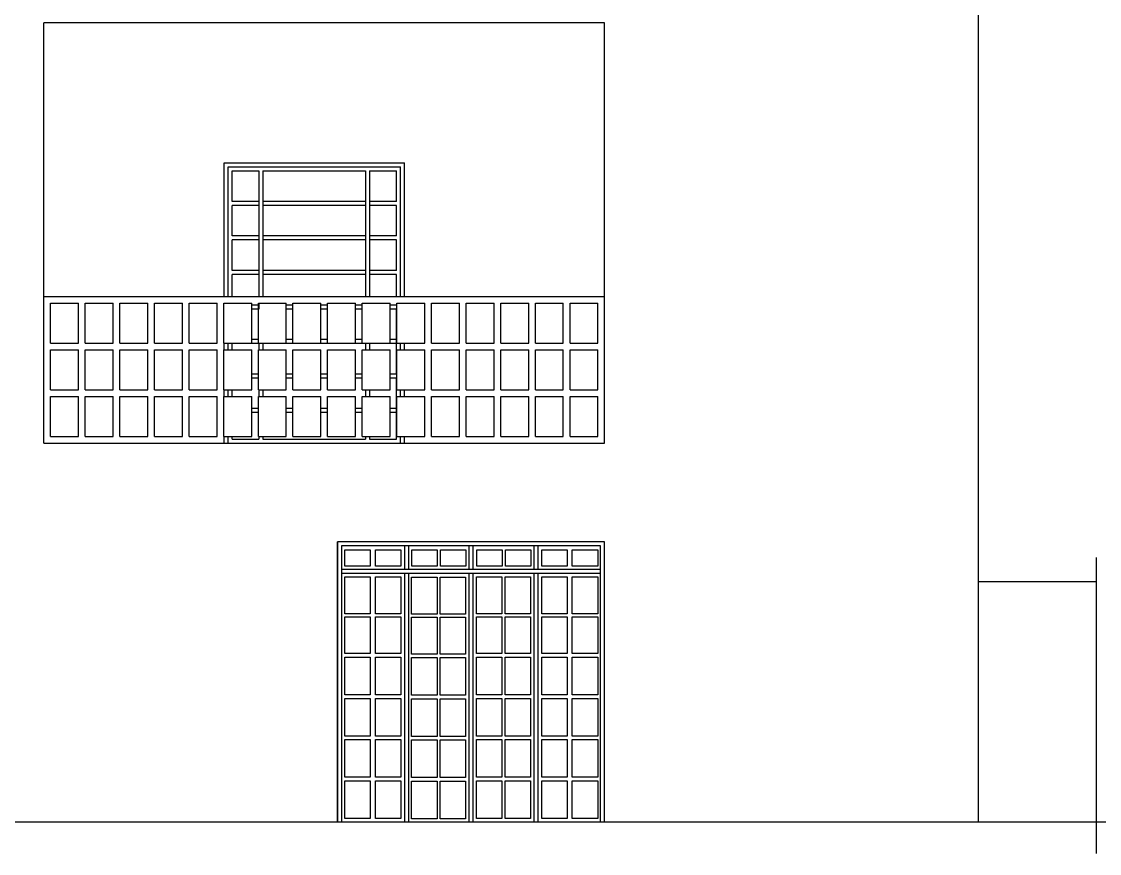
# Model space of a CAD drawing. Extents: x 3.3 to 78.4, y -0.4 to 40.7.
# Drawn here: x 45.53 to 53.61, y 30.83 to 37.07 of the extents above; entities that cross this region are included whole.
import ezdxf

# ---------------------------------------------------------------- set-up
doc = ezdxf.new("R2010")
doc.units = 0
doc.header["$MEASUREMENT"] = 0
for name, color, linetype in [('1', 1, 'CONTINUOUS'), ('2', 2, 'CONTINUOUS'), ('3', 3, 'CONTINUOUS'), ('A-DIM', 1, 'CONTINUOUS'), ('ALVENARIA', 7, 'CONTINUOUS'), ('ESQUADRIAS', 2, 'CONTINUOUS'), ('PORTA', 3, 'CONTINUOUS')]:
    doc.layers.add(name, color=color, linetype=linetype)

msp = doc.modelspace()

# ---------------------------------------------------------------- linework, layer by layer
at = {"layer": '1'}
for p, q in [((45.7496, 34.6553), (45.7496, 34.9553)), ((45.7496, 34.9553), (45.959, 34.9553)), ((45.959, 34.6553), (45.959, 34.9553)), ((46.009, 34.9553), (46.2184, 34.9553)), ((46.009, 34.6553), (46.009, 34.9553)), ((46.2184, 34.6553), (46.2184, 34.9553)), ((46.2684, 34.6553), (46.2684, 34.9553)), ((46.2684, 34.9553), (46.4777, 34.9553)), ((46.4777, 34.6553), (46.4777, 34.9553)), ((46.5277, 34.6553), (46.5277, 34.9553)), ((46.5277, 34.9553), (46.7371, 34.9553)), ((46.7371, 34.6553), (46.7371, 34.9553)), ((46.7871, 34.6553), (46.7871, 34.9553)), ((46.7871, 34.9553), (46.9965, 34.9553)), ((46.9965, 34.6553), (46.9965, 34.9553)), ((47.0465, 34.6553), (47.0465, 34.9553)), ((47.0465, 34.9553), (47.2559, 34.9553)), ((47.2559, 34.6553), (47.2559, 34.9553)), ((47.3059, 34.6553), (47.3059, 34.9553)), ((47.3059, 34.9553), (47.5152, 34.9553)), ((47.5152, 34.6553), (47.5152, 34.9553)), ((47.5652, 34.6553), (47.5652, 34.9553)), ((47.5652, 34.9553), (47.7746, 34.9553)), ((47.7746, 34.6553), (47.7746, 34.9553)), ((47.8246, 34.6553), (47.8246, 34.9553)), ((47.8246, 34.9553), (48.034, 34.9553)), ((48.034, 34.6553), (48.034, 34.9553)), ((48.084, 34.9553), (48.2934, 34.9553)), ((48.084, 34.6553), (48.084, 34.9553)), ((48.2934, 34.6553), (48.2934, 34.9553)), ((48.3434, 34.6553), (48.3434, 34.9553)), ((48.3434, 34.9553), (48.5527, 34.9553)), ((48.5527, 34.6553), (48.5527, 34.9553)), ((48.6027, 34.6553), (48.6027, 34.9553)), ((48.6027, 34.9553), (48.8121, 34.9553)), ((48.8121, 34.6553), (48.8121, 34.9553)), ((48.8621, 34.9553), (49.0715, 34.9553)), ((48.8621, 34.6553), (48.8621, 34.9553)), ((49.0715, 34.6553), (49.0715, 34.9553)), ((49.1215, 34.9553), (49.3309, 34.9553)), ((49.1215, 34.6553), (49.1215, 34.9553)), ((49.3309, 34.6553), (49.3309, 34.9553)), ((49.3809, 34.6553), (49.3809, 34.9553)), ((49.3809, 34.9553), (49.5902, 34.9553)), ((49.5902, 34.6553), (49.5902, 34.9553)), ((49.6402, 34.9553), (49.8496, 34.9553)), ((49.6402, 34.6553), (49.6402, 34.9553)), ((49.8496, 34.6553), (49.8496, 34.9553)), ((45.7496, 34.6553), (45.959, 34.6553)), ((46.009, 34.6553), (46.2184, 34.6553)), ((46.2684, 34.6553), (46.4777, 34.6553)), ((46.5277, 34.6553), (46.7371, 34.6553)), ((46.7871, 34.6553), (46.9965, 34.6553)), ((47.0465, 34.6553), (47.2559, 34.6553)), ((47.3059, 34.6553), (47.5152, 34.6553)), ((47.5652, 34.6553), (47.7746, 34.6553)), ((47.8246, 34.6553), (48.034, 34.6553)), ((48.084, 34.6553), (48.2934, 34.6553)), ((48.3434, 34.6553), (48.5527, 34.6553)), ((48.6027, 34.6553), (48.8121, 34.6553)), ((48.8621, 34.6553), (49.0715, 34.6553)), ((49.1215, 34.6553), (49.3309, 34.6553)), ((49.3809, 34.6553), (49.5902, 34.6553)), ((49.6402, 34.6553), (49.8496, 34.6553)), ((45.7496, 34.6053), (45.959, 34.6053)), ((45.7496, 34.3053), (45.7496, 34.6053)), ((45.959, 34.3053), (45.959, 34.6053)), ((46.009, 34.6053), (46.2184, 34.6053)), ((46.009, 34.3053), (46.009, 34.6053)), ((46.2184, 34.3053), (46.2184, 34.6053)), ((46.2684, 34.3053), (46.2684, 34.6053)), ((46.2684, 34.6053), (46.4777, 34.6053)), ((46.4777, 34.3053), (46.4777, 34.6053)), ((46.5277, 34.3053), (46.5277, 34.6053)), ((46.5277, 34.6053), (46.7371, 34.6053)), ((46.7371, 34.3053), (46.7371, 34.6053)), ((46.7871, 34.3053), (46.7871, 34.6053)), ((46.7871, 34.6053), (46.9965, 34.6053)), ((46.9965, 34.3053), (46.9965, 34.6053)), ((47.0465, 34.3053), (47.0465, 34.6053)), ((47.0465, 34.6053), (47.2559, 34.6053)), ((47.2559, 34.3053), (47.2559, 34.6053)), ((47.3059, 34.3053), (47.3059, 34.6053)), ((47.3059, 34.6053), (47.5152, 34.6053)), ((47.5152, 34.3053), (47.5152, 34.6053)), ((47.5652, 34.3053), (47.5652, 34.6053)), ((47.5652, 34.6053), (47.7746, 34.6053)), ((47.7746, 34.3053), (47.7746, 34.6053)), ((47.8246, 34.3053), (47.8246, 34.6053)), ((47.8246, 34.6053), (48.034, 34.6053)), ((48.034, 34.3053), (48.034, 34.6053)), ((48.084, 34.6053), (48.2934, 34.6053)), ((48.084, 34.3053), (48.084, 34.6053)), ((48.2934, 34.3053), (48.2934, 34.6053)), ((48.3434, 34.3053), (48.3434, 34.6053)), ((48.3434, 34.6053), (48.5527, 34.6053)), ((48.5527, 34.3053), (48.5527, 34.6053)), ((48.6027, 34.3053), (48.6027, 34.6053)), ((48.6027, 34.6053), (48.8121, 34.6053)), ((48.8121, 34.3053), (48.8121, 34.6053)), ((48.8621, 34.6053), (49.0715, 34.6053)), ((48.8621, 34.3053), (48.8621, 34.6053)), ((49.0715, 34.3053), (49.0715, 34.6053)), ((49.1215, 34.6053), (49.3309, 34.6053)), ((49.1215, 34.3053), (49.1215, 34.6053)), ((49.3309, 34.3053), (49.3309, 34.6053)), ((49.3809, 34.3053), (49.3809, 34.6053)), ((49.3809, 34.6053), (49.5902, 34.6053)), ((49.5902, 34.3053), (49.5902, 34.6053)), ((49.6402, 34.6053), (49.8496, 34.6053)), ((49.6402, 34.3053), (49.6402, 34.6053)), ((49.8496, 34.3053), (49.8496, 34.6053)), ((45.7496, 34.3053), (45.959, 34.3053)), ((45.7496, 33.9553), (45.7496, 34.2553)), ((45.7496, 34.2553), (45.959, 34.2553)), ((45.959, 33.9553), (45.959, 34.2553)), ((46.009, 34.3053), (46.2184, 34.3053)), ((46.009, 33.9553), (46.009, 34.2553)), ((46.009, 34.2553), (46.2184, 34.2553)), ((46.2184, 33.9553), (46.2184, 34.2553)), ((46.2684, 34.3053), (46.4777, 34.3053)), ((46.2684, 34.2553), (46.4777, 34.2553)), ((46.2684, 33.9553), (46.2684, 34.2553)), ((46.4777, 33.9553), (46.4777, 34.2553)), ((46.5277, 34.3053), (46.7371, 34.3053)), ((46.5277, 34.2553), (46.7371, 34.2553)), ((46.5277, 33.9553), (46.5277, 34.2553)), ((46.7371, 33.9553), (46.7371, 34.2553)), ((46.7871, 34.3053), (46.9965, 34.3053)), ((46.7871, 34.2553), (46.9965, 34.2553)), ((46.7871, 33.9553), (46.7871, 34.2553)), ((46.9965, 33.9553), (46.9965, 34.2553)), ((47.0465, 34.3053), (47.2559, 34.3053)), ((47.0465, 34.2553), (47.2559, 34.2553)), ((47.0465, 33.9553), (47.0465, 34.2553)), ((47.2559, 33.9553), (47.2559, 34.2553)), ((47.3059, 34.3053), (47.5152, 34.3053)), ((47.3059, 34.2553), (47.5152, 34.2553)), ((47.3059, 33.9553), (47.3059, 34.2553)), ((47.5152, 33.9553), (47.5152, 34.2553)), ((47.5652, 34.3053), (47.7746, 34.3053)), ((47.5652, 34.2553), (47.7746, 34.2553)), ((47.5652, 33.9553), (47.5652, 34.2553)), ((47.7746, 33.9553), (47.7746, 34.2553)), ((47.8246, 34.3053), (48.034, 34.3053)), ((47.8246, 34.2553), (48.034, 34.2553)), ((47.8246, 33.9553), (47.8246, 34.2553)), ((48.034, 33.9553), (48.034, 34.2553)), ((48.084, 34.3053), (48.2934, 34.3053)), ((48.084, 34.2553), (48.2934, 34.2553)), ((48.084, 33.9553), (48.084, 34.2553)), ((48.2934, 33.9553), (48.2934, 34.2553)), ((48.3434, 34.3053), (48.5527, 34.3053)), ((48.3434, 34.2553), (48.5527, 34.2553)), ((48.3434, 33.9553), (48.3434, 34.2553)), ((48.5527, 33.9553), (48.5527, 34.2553)), ((48.6027, 34.3053), (48.8121, 34.3053)), ((48.6027, 34.2553), (48.8121, 34.2553)), ((48.6027, 33.9553), (48.6027, 34.2553)), ((48.8121, 33.9553), (48.8121, 34.2553)), ((48.8621, 34.3053), (49.0715, 34.3053)), ((48.8621, 33.9553), (48.8621, 34.2553)), ((48.8621, 34.2553), (49.0715, 34.2553)), ((49.0715, 33.9553), (49.0715, 34.2553)), ((49.1215, 34.3053), (49.3309, 34.3053)), ((49.1215, 33.9553), (49.1215, 34.2553)), ((49.1215, 34.2553), (49.3309, 34.2553)), ((49.3309, 33.9553), (49.3309, 34.2553)), ((49.3809, 34.3053), (49.5902, 34.3053)), ((49.3809, 33.9553), (49.3809, 34.2553)), ((49.3809, 34.2553), (49.5902, 34.2553)), ((49.5902, 33.9553), (49.5902, 34.2553)), ((49.6402, 34.3053), (49.8496, 34.3053)), ((49.6402, 33.9553), (49.6402, 34.2553)), ((49.6402, 34.2553), (49.8496, 34.2553)), ((49.8496, 33.9553), (49.8496, 34.2553)), ((45.7496, 33.9553), (45.959, 33.9553)), ((46.009, 33.9553), (46.2184, 33.9553)), ((46.2684, 33.9553), (46.4777, 33.9553)), ((46.5277, 33.9553), (46.7371, 33.9553)), ((46.7871, 33.9553), (46.9965, 33.9553)), ((47.0465, 33.9553), (47.2559, 33.9553)), ((47.3059, 33.9553), (47.5152, 33.9553)), ((47.5652, 33.9553), (47.7746, 33.9553)), ((47.8246, 33.9553), (48.034, 33.9553)), ((48.084, 33.9553), (48.2934, 33.9553)), ((48.3434, 33.9553), (48.5527, 33.9553)), ((48.6027, 33.9553), (48.8121, 33.9553)), ((48.8621, 33.9553), (49.0715, 33.9553)), ((49.1215, 33.9553), (49.3309, 33.9553)), ((49.3809, 33.9553), (49.5902, 33.9553)), ((49.6402, 33.9553), (49.8496, 33.9553)), ((53.5808, 33.0468), (53.5808, 30.8296)), ((53.5808, 32.8653), (52.6996, 32.8653))]:
    msp.add_line(p, q, dxfattribs=at)
at = {"layer": '2'}
for p, q in [((47.0796, 35.9753), (48.3696, 35.9753)), ((47.0796, 35.0053), (47.0796, 35.9753)), ((48.3696, 35.0053), (48.3696, 35.9753)), ((47.0796, 34.6053), (47.0796, 34.6553)), ((48.3696, 34.6053), (48.3696, 34.6553)), ((47.0796, 34.2553), (47.0796, 34.3053)), ((48.3696, 34.2553), (48.3696, 34.3053)), ((47.0796, 33.9053), (47.0796, 33.9553)), ((48.3696, 33.9053), (48.3696, 33.9553))]:
    msp.add_line(p, q, dxfattribs=at)
at = {"layer": '3'}
for p, q in [((47.0496, 36.0053), (48.3996, 36.0053)), ((47.0496, 35.0053), (47.0496, 36.0053)), ((48.3996, 35.0053), (48.3996, 36.0053)), ((47.0496, 34.6053), (47.0496, 34.6553)), ((48.3996, 34.6053), (48.3996, 34.6553)), ((47.0496, 34.2553), (47.0496, 34.3053)), ((48.3996, 34.2553), (48.3996, 34.3053)), ((47.0496, 33.9053), (47.0496, 33.9553)), ((48.3996, 33.9053), (48.3996, 33.9553))]:
    msp.add_line(p, q, dxfattribs=at)
at = {"layer": 'A-DIM'}
for p, q in [((47.1096, 35.9453), (47.3096, 35.9453)), ((47.1096, 35.7165), (47.1096, 35.9453)), ((47.3096, 35.9453), (47.3096, 35.7165)), ((47.3396, 35.9453), (47.3396, 35.7165)), ((47.3396, 35.9453), (48.1096, 35.9453)), ((48.1096, 35.9453), (48.1096, 35.6865)), ((48.1396, 35.9453), (48.1396, 35.6865)), ((48.1396, 35.9453), (48.3396, 35.9453)), ((48.3396, 35.7165), (48.3396, 35.9453)), ((47.3096, 35.7165), (47.1096, 35.7165)), ((47.1096, 35.4578), (47.1096, 35.6865)), ((47.3096, 35.6865), (47.1096, 35.6865)), ((47.3096, 35.7165), (47.3096, 35.169)), ((47.3396, 35.7165), (47.3396, 35.169)), ((48.1096, 35.7165), (47.3396, 35.7165)), ((48.1096, 35.6865), (47.3396, 35.6865)), ((48.1096, 35.6865), (48.1096, 35.169)), ((48.3396, 35.7165), (48.1396, 35.7165)), ((48.1396, 35.7165), (48.1396, 35.169)), ((48.3396, 35.6865), (48.1396, 35.6865)), ((48.3396, 35.4578), (48.3396, 35.6865)), ((47.3096, 35.4578), (47.1096, 35.4578)), ((48.1096, 35.4578), (47.3396, 35.4578)), ((48.3396, 35.4578), (48.1396, 35.4578)), ((47.1096, 35.199), (47.1096, 35.4278)), ((47.3096, 35.4278), (47.1096, 35.4278)), ((48.1096, 35.4278), (47.3396, 35.4278)), ((48.3396, 35.4278), (48.1396, 35.4278)), ((48.3396, 35.199), (48.3396, 35.4278)), ((47.3096, 35.199), (47.1096, 35.199)), ((47.3096, 35.169), (47.1096, 35.169)), ((47.1096, 35.0053), (47.1096, 35.169)), ((47.3096, 35.169), (47.3096, 35.0053)), ((48.1096, 35.199), (47.3396, 35.199)), ((47.3396, 35.169), (47.3396, 35.0053)), ((48.1096, 35.169), (47.3396, 35.169)), ((48.1096, 35.169), (48.1096, 35.0053)), ((48.3396, 35.199), (48.1396, 35.199)), ((48.3396, 35.169), (48.1396, 35.169)), ((48.1396, 35.169), (48.1396, 35.0053)), ((48.3396, 35.0053), (48.3396, 35.169)), ((47.3096, 34.9403), (47.2559, 34.9403)), ((47.3096, 34.9103), (47.2559, 34.9103)), ((47.3096, 34.9553), (47.3096, 34.9103)), ((47.5652, 34.9403), (47.5152, 34.9403)), ((47.5652, 34.9103), (47.5152, 34.9103)), ((47.8246, 34.9403), (47.7746, 34.9403)), ((47.8246, 34.9103), (47.7746, 34.9103)), ((48.084, 34.9403), (48.034, 34.9403)), ((48.084, 34.9103), (48.034, 34.9103)), ((48.3396, 34.9403), (48.2934, 34.9403)), ((48.3396, 34.9103), (48.2934, 34.9103)), ((48.3396, 34.4228), (48.3396, 34.9103)), ((47.1096, 34.6053), (47.1096, 34.6553)), ((47.3096, 34.6515), (47.1096, 34.6515)), ((47.3096, 34.6815), (47.2559, 34.6815)), ((47.3096, 34.6553), (47.3096, 34.6515)), ((47.3096, 34.6515), (47.3096, 34.6053)), ((47.3396, 34.6553), (47.3396, 34.6515)), ((48.1096, 34.6515), (47.3396, 34.6515)), ((47.3396, 34.6515), (47.3396, 34.6053)), ((47.5652, 34.6815), (47.5152, 34.6815)), ((47.8246, 34.6815), (47.7746, 34.6815)), ((48.084, 34.6815), (48.034, 34.6815)), ((48.1096, 34.6553), (48.1096, 34.6515)), ((48.1096, 34.6515), (48.1096, 34.6053)), ((48.1396, 34.6553), (48.1396, 34.6515)), ((48.1396, 34.6553), (48.1396, 34.6053)), ((48.3396, 34.6515), (48.1396, 34.6515)), ((48.3396, 34.6815), (48.2934, 34.6815)), ((47.3096, 34.4228), (47.2559, 34.4228)), ((47.5652, 34.4228), (47.5152, 34.4228)), ((47.8246, 34.4228), (47.7746, 34.4228)), ((48.084, 34.4228), (48.034, 34.4228)), ((48.3396, 34.4228), (48.2934, 34.4228)), ((47.3096, 34.3928), (47.2559, 34.3928)), ((47.5652, 34.3928), (47.5152, 34.3928)), ((47.8246, 34.3928), (47.7746, 34.3928)), ((48.084, 34.3928), (48.034, 34.3928)), ((48.3396, 34.3928), (48.2934, 34.3928)), ((48.3396, 33.9353), (48.3396, 34.3928)), ((47.1096, 34.2553), (47.1096, 34.3053)), ((47.3096, 34.3053), (47.3096, 34.2553)), ((47.3396, 34.3053), (47.3396, 34.2553)), ((48.1096, 34.3053), (48.1096, 34.2553)), ((48.1396, 34.3053), (48.1396, 34.2553)), ((47.3059, 34.164), (47.2559, 34.164)), ((47.5652, 34.164), (47.5152, 34.164)), ((47.8246, 34.164), (47.7746, 34.164)), ((48.084, 34.164), (48.034, 34.164)), ((48.3396, 34.164), (48.2934, 34.164)), ((47.3059, 34.134), (47.2559, 34.134)), ((47.5652, 34.134), (47.5152, 34.134)), ((47.8246, 34.134), (47.7746, 34.134)), ((48.084, 34.134), (48.034, 34.134)), ((48.3396, 34.134), (48.2934, 34.134)), ((47.1096, 33.9353), (47.1096, 33.9553)), ((47.1096, 33.9353), (47.3096, 33.9353)), ((47.3096, 33.9553), (47.3096, 33.9353)), ((47.3396, 33.9553), (47.3396, 33.9353)), ((47.3396, 33.9353), (48.1096, 33.9353)), ((48.1096, 33.9553), (48.1096, 33.9353)), ((48.1396, 33.9553), (48.1396, 33.9353)), ((48.1396, 33.9353), (48.3396, 33.9353))]:
    msp.add_line(p, q, dxfattribs=at)
at = {"layer": 'ALVENARIA'}
for p, q in [((52.6996, 31.0653), (52.6996, 37.1758)), ((49.8996, 37.0553), (45.6996, 37.0553)), ((45.6996, 33.9053), (45.6996, 37.0553)), ((49.8996, 33.9053), (49.8996, 37.0553)), ((45.6996, 33.9053), (49.8996, 33.9053)), ((47.8996, 31.0653), (47.8996, 33.1653)), ((49.8996, 33.1653), (47.8996, 33.1653)), ((49.8996, 31.0653), (49.8996, 33.1653)), ((54.7237, 31.0653), (40.4875, 31.0653))]:
    msp.add_line(p, q, dxfattribs=at)
at = {"layer": 'ESQUADRIAS', "color": 3}
for p, q in [((49.8996, 33.1653), (47.8996, 33.1653)), ((47.8996, 33.1653), (47.8996, 31.0653)), ((49.8996, 31.0653), (49.8996, 33.1653))]:
    msp.add_line(p, q, dxfattribs=at)
at = {"layer": 'ESQUADRIAS'}
for p, q in [((49.8696, 33.1353), (47.9295, 33.1353)), ((47.9295, 33.1353), (47.9295, 31.0653)), ((48.4014, 33.1353), (48.4014, 32.9591)), ((48.4314, 33.1353), (48.4314, 32.9591)), ((48.8832, 33.1353), (48.8832, 32.9591)), ((48.9132, 33.1353), (48.9132, 32.9591)), ((49.3699, 33.1353), (49.3699, 32.9591)), ((49.3999, 33.1353), (49.3999, 32.9591)), ((49.8696, 31.0653), (49.8696, 33.1353)), ((49.8696, 32.9588), (47.9288, 32.9588)), ((49.8696, 32.9278), (47.9288, 32.9278)), ((48.4014, 32.9278), (48.4014, 31.0653)), ((48.4314, 32.9278), (48.4314, 31.0653)), ((48.8832, 32.9278), (48.8832, 31.0653)), ((48.9132, 32.9278), (48.9132, 31.0653)), ((49.3699, 32.9278), (49.3699, 31.0653)), ((49.3999, 32.9278), (49.3999, 31.0653))]:
    msp.add_line(p, q, dxfattribs=at)
at = {"layer": 'ESQUADRIAS', "color": 1}
for p, q in [((47.9545, 32.9822), (47.9545, 33.1047)), ((47.9545, 33.1047), (48.1445, 33.1047)), ((48.1445, 33.1047), (48.1445, 32.9822)), ((48.1821, 33.1047), (48.3722, 33.1047)), ((48.1821, 32.9822), (48.1821, 33.1047)), ((48.3722, 33.1047), (48.3722, 32.9822)), ((48.4556, 32.9822), (48.4556, 33.1047)), ((48.4556, 33.1047), (48.6457, 33.1047)), ((48.6457, 33.1047), (48.6457, 32.9822)), ((48.6693, 32.9822), (48.6693, 33.1047)), ((48.6693, 33.1047), (48.8594, 33.1047)), ((48.8594, 33.1047), (48.8594, 32.9822)), ((48.9426, 32.9822), (48.9426, 33.1047)), ((48.9426, 33.1047), (49.1326, 33.1047)), ((49.1326, 33.1047), (49.1326, 32.9822)), ((49.1563, 33.1047), (49.3463, 33.1047)), ((49.1563, 32.9822), (49.1563, 33.1047)), ((49.3463, 33.1047), (49.3463, 32.9822)), ((49.4299, 32.9822), (49.4299, 33.1047)), ((49.4299, 33.1047), (49.62, 33.1047)), ((49.62, 33.1047), (49.62, 32.9822)), ((49.6576, 33.1047), (49.8476, 33.1047)), ((49.6576, 32.9822), (49.6576, 33.1047)), ((49.8476, 33.1047), (49.8476, 32.9822)), ((48.1445, 32.9822), (47.9545, 32.9822)), ((48.3722, 32.9822), (48.1821, 32.9822)), ((48.6457, 32.9822), (48.4556, 32.9822)), ((48.8594, 32.9822), (48.6693, 32.9822)), ((49.1326, 32.9822), (48.9426, 32.9822)), ((49.3463, 32.9822), (49.1563, 32.9822)), ((49.62, 32.9822), (49.4299, 32.9822)), ((49.8476, 32.9822), (49.6576, 32.9822)), ((47.9546, 32.9037), (48.1446, 32.9037)), ((47.9546, 32.6261), (47.9546, 32.9037)), ((48.1446, 32.9037), (48.1446, 32.6261)), ((48.1822, 32.9037), (48.3722, 32.9037)), ((48.1822, 32.6261), (48.1822, 32.9037)), ((48.3722, 32.9037), (48.3722, 32.6261)), ((48.4542, 32.6234), (48.4542, 32.9009)), ((48.4542, 32.9009), (48.6442, 32.9009)), ((48.6442, 32.9009), (48.6442, 32.6234)), ((48.6679, 32.9009), (48.8579, 32.9009)), ((48.6679, 32.6234), (48.6679, 32.9009)), ((48.8579, 32.9009), (48.8579, 32.6234)), ((48.9404, 32.9037), (49.1304, 32.9037)), ((48.9404, 32.6261), (48.9404, 32.9037)), ((49.1304, 32.9037), (49.1304, 32.6261)), ((49.1541, 32.9037), (49.3441, 32.9037)), ((49.1541, 32.6261), (49.1541, 32.9037)), ((49.3441, 32.9037), (49.3441, 32.6261)), ((49.43, 32.9037), (49.62, 32.9037)), ((49.43, 32.6261), (49.43, 32.9037)), ((49.62, 32.9037), (49.62, 32.6261)), ((49.6576, 32.9037), (49.8477, 32.9037)), ((49.6576, 32.6261), (49.6576, 32.9037)), ((49.8477, 32.9037), (49.8477, 32.6261)), ((48.1446, 32.6261), (47.9546, 32.6261)), ((48.3722, 32.6261), (48.1822, 32.6261)), ((48.6442, 32.6234), (48.4542, 32.6234)), ((48.8579, 32.6234), (48.6679, 32.6234)), ((49.1304, 32.6261), (48.9404, 32.6261)), ((49.3441, 32.6261), (49.1541, 32.6261)), ((49.62, 32.6261), (49.43, 32.6261)), ((49.8477, 32.6261), (49.6576, 32.6261)), ((47.9546, 32.3272), (47.9546, 32.6028)), ((47.9546, 32.6028), (48.1446, 32.6028)), ((48.1446, 32.6028), (48.1446, 32.3272)), ((48.1822, 32.3272), (48.1822, 32.6028)), ((48.1822, 32.6028), (48.3722, 32.6028)), ((48.3722, 32.6028), (48.3722, 32.3272)), ((48.4542, 32.3244), (48.4542, 32.6)), ((48.4542, 32.6), (48.6442, 32.6)), ((48.6442, 32.6), (48.6442, 32.3244)), ((48.6679, 32.3244), (48.6679, 32.6)), ((48.6679, 32.6), (48.8579, 32.6)), ((48.8579, 32.6), (48.8579, 32.3244)), ((48.9404, 32.3272), (48.9404, 32.6028)), ((48.9404, 32.6028), (49.1304, 32.6028)), ((49.1304, 32.6028), (49.1304, 32.3272)), ((49.1541, 32.6028), (49.3441, 32.6028)), ((49.1541, 32.3272), (49.1541, 32.6028)), ((49.3441, 32.6028), (49.3441, 32.3272)), ((49.43, 32.3272), (49.43, 32.6028)), ((49.43, 32.6028), (49.62, 32.6028)), ((49.62, 32.6028), (49.62, 32.3272)), ((49.6576, 32.3272), (49.6576, 32.6028)), ((49.6576, 32.6028), (49.8477, 32.6028)), ((49.8477, 32.6028), (49.8477, 32.3272)), ((48.1446, 32.3272), (47.9546, 32.3272)), ((47.9546, 32.0184), (47.9546, 32.3011)), ((47.9546, 32.3011), (48.1446, 32.3011)), ((48.1446, 32.3011), (48.1446, 32.0184)), ((48.3722, 32.3272), (48.1822, 32.3272)), ((48.1822, 32.3011), (48.3722, 32.3011)), ((48.1822, 32.0184), (48.1822, 32.3011)), ((48.3722, 32.3011), (48.3722, 32.0184)), ((48.6442, 32.3244), (48.4542, 32.3244)), ((48.4542, 32.0156), (48.4542, 32.2983)), ((48.4542, 32.2983), (48.6442, 32.2983)), ((48.6442, 32.2983), (48.6442, 32.0156)), ((48.8579, 32.3244), (48.6679, 32.3244)), ((48.6679, 32.0156), (48.6679, 32.2983)), ((48.6679, 32.2983), (48.8579, 32.2983)), ((48.8579, 32.2983), (48.8579, 32.0156)), ((49.1304, 32.3272), (48.9404, 32.3272)), ((48.9404, 32.0184), (48.9404, 32.3011)), ((48.9404, 32.3011), (49.1304, 32.3011)), ((49.1304, 32.3011), (49.1304, 32.0184)), ((49.3441, 32.3272), (49.1541, 32.3272)), ((49.1541, 32.3011), (49.3441, 32.3011)), ((49.1541, 32.0184), (49.1541, 32.3011)), ((49.3441, 32.3011), (49.3441, 32.0184)), ((49.62, 32.3272), (49.43, 32.3272)), ((49.43, 32.0184), (49.43, 32.3011)), ((49.43, 32.3011), (49.62, 32.3011)), ((49.62, 32.3011), (49.62, 32.0184)), ((49.8477, 32.3272), (49.6576, 32.3272)), ((49.6576, 32.3011), (49.8477, 32.3011)), ((49.6576, 32.0184), (49.6576, 32.3011)), ((49.8477, 32.3011), (49.8477, 32.0184)), ((48.1446, 32.0184), (47.9546, 32.0184)), ((47.9546, 31.9923), (48.1446, 31.9923)), ((47.9546, 31.7096), (47.9546, 31.9923)), ((48.1446, 31.9923), (48.1446, 31.7096)), ((48.3722, 32.0183), (48.1821, 32.0183)), ((48.1822, 31.9923), (48.3722, 31.9923)), ((48.1822, 31.7096), (48.1822, 31.9923)), ((48.3722, 31.9923), (48.3722, 31.7096)), ((48.6442, 32.0156), (48.4542, 32.0156)), ((48.4542, 31.9895), (48.6442, 31.9895)), ((48.4542, 31.7068), (48.4542, 31.9895)), ((48.6442, 31.9895), (48.6442, 31.7068)), ((48.8579, 32.0156), (48.6679, 32.0156)), ((48.6679, 31.9895), (48.8579, 31.9895)), ((48.6679, 31.7068), (48.6679, 31.9895)), ((48.8579, 31.9895), (48.8579, 31.7068)), ((49.1304, 32.0184), (48.9404, 32.0184)), ((48.9404, 31.9923), (49.1304, 31.9923)), ((48.9404, 31.7096), (48.9404, 31.9923)), ((49.1304, 31.9923), (49.1304, 31.7096)), ((49.3441, 32.0184), (49.1541, 32.0184)), ((49.1541, 31.9923), (49.3441, 31.9923)), ((49.1541, 31.7096), (49.1541, 31.9923)), ((49.3441, 31.9923), (49.3441, 31.7096)), ((49.62, 32.0184), (49.43, 32.0184)), ((49.43, 31.9923), (49.62, 31.9923)), ((49.43, 31.7096), (49.43, 31.9923)), ((49.62, 31.9923), (49.62, 31.7096)), ((49.8477, 32.0184), (49.6576, 32.0184)), ((49.6576, 31.9923), (49.8477, 31.9923)), ((49.6576, 31.7096), (49.6576, 31.9923)), ((49.8477, 31.9923), (49.8477, 31.7096)), ((48.1446, 31.7096), (47.9546, 31.7096)), ((47.9546, 31.6835), (48.1446, 31.6835)), ((47.9546, 31.4008), (47.9546, 31.6835)), ((48.1446, 31.6835), (48.1446, 31.4008)), ((48.3722, 31.7095), (48.1821, 31.7095)), ((48.1822, 31.4008), (48.1822, 31.6835)), ((48.1822, 31.6835), (48.3722, 31.6835)), ((48.3722, 31.6835), (48.3722, 31.4008)), ((48.6442, 31.7068), (48.4542, 31.7068)), ((48.4542, 31.398), (48.4542, 31.6807)), ((48.4542, 31.6807), (48.6442, 31.6807)), ((48.6442, 31.6807), (48.6442, 31.398)), ((48.8579, 31.7068), (48.6679, 31.7068)), ((48.6679, 31.6807), (48.8579, 31.6807)), ((48.6679, 31.398), (48.6679, 31.6807)), ((48.8579, 31.6807), (48.8579, 31.398)), ((49.1304, 31.7096), (48.9404, 31.7096)), ((48.9404, 31.6835), (49.1304, 31.6835)), ((48.9404, 31.4008), (48.9404, 31.6835)), ((49.1304, 31.6835), (49.1304, 31.4008)), ((49.3441, 31.7096), (49.1541, 31.7096)), ((49.1541, 31.6835), (49.3441, 31.6835)), ((49.1541, 31.4008), (49.1541, 31.6835)), ((49.3441, 31.6835), (49.3441, 31.4008)), ((49.62, 31.7096), (49.43, 31.7096)), ((49.43, 31.6835), (49.62, 31.6835)), ((49.43, 31.4008), (49.43, 31.6835)), ((49.62, 31.6835), (49.62, 31.4008)), ((49.8477, 31.7096), (49.6576, 31.7096)), ((49.6576, 31.6835), (49.8477, 31.6835)), ((49.6576, 31.4008), (49.6576, 31.6835)), ((49.8477, 31.6835), (49.8477, 31.4008)), ((48.1446, 31.4008), (47.9546, 31.4008)), ((47.9546, 31.3747), (48.1446, 31.3747)), ((47.9546, 31.092), (47.9546, 31.3747)), ((48.1446, 31.3747), (48.1446, 31.092)), ((48.3722, 31.4007), (48.1821, 31.4007)), ((48.1822, 31.092), (48.1822, 31.3747)), ((48.1822, 31.3747), (48.3722, 31.3747)), ((48.3722, 31.3747), (48.3722, 31.092)), ((48.6442, 31.398), (48.4542, 31.398)), ((48.4542, 31.0892), (48.4542, 31.3719)), ((48.4542, 31.3719), (48.6442, 31.3719)), ((48.6442, 31.3719), (48.6442, 31.0892)), ((48.8579, 31.398), (48.6679, 31.398)), ((48.6679, 31.3719), (48.8579, 31.3719)), ((48.6679, 31.0892), (48.6679, 31.3719)), ((48.8579, 31.3719), (48.8579, 31.0892)), ((49.1304, 31.4008), (48.9404, 31.4008)), ((48.9404, 31.092), (48.9404, 31.3747)), ((48.9404, 31.3747), (49.1304, 31.3747)), ((49.1304, 31.3747), (49.1304, 31.092)), ((49.3441, 31.4008), (49.1541, 31.4008)), ((49.1541, 31.3747), (49.3441, 31.3747)), ((49.1541, 31.092), (49.1541, 31.3747)), ((49.3441, 31.3747), (49.3441, 31.092)), ((49.62, 31.4008), (49.43, 31.4008)), ((49.43, 31.092), (49.43, 31.3747)), ((49.43, 31.3747), (49.62, 31.3747)), ((49.62, 31.3747), (49.62, 31.092)), ((49.8477, 31.4008), (49.6576, 31.4008)), ((49.6576, 31.3747), (49.8477, 31.3747)), ((49.6576, 31.092), (49.6576, 31.3747)), ((49.8477, 31.3747), (49.8477, 31.092)), ((48.1446, 31.092), (47.9546, 31.092)), ((48.3722, 31.0919), (48.1821, 31.0919)), ((48.6442, 31.0892), (48.4542, 31.0892)), ((48.8579, 31.0892), (48.6679, 31.0892)), ((49.1304, 31.092), (48.9404, 31.092)), ((49.3441, 31.092), (49.1541, 31.092)), ((49.62, 31.092), (49.43, 31.092)), ((49.8477, 31.092), (49.6576, 31.092))]:
    msp.add_line(p, q, dxfattribs=at)
at = {"layer": 'PORTA'}
msp.add_line((45.6996, 35.0053), (49.8996, 35.0053), dxfattribs=at)

doc.saveas('drawing.dxf')
